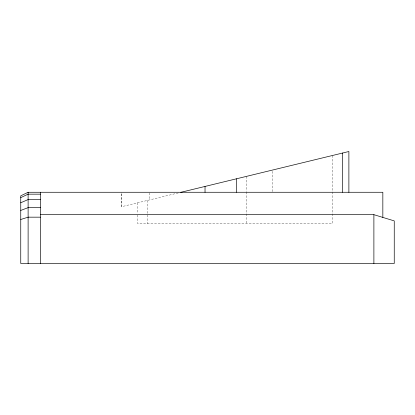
<?xml version="1.0" encoding="UTF-8"?>
<svg xmlns="http://www.w3.org/2000/svg" width="415" height="415" viewBox="0 0 415 415"><rect width="100%" height="100%" fill="white"/><g stroke="black" fill="none" stroke-linecap="round" stroke-linejoin="round"><path stroke-width="0.31" stroke-dasharray="2.08 1.56" d="M121.792 206.649L121.797 192.27M149.307 192.908L149.307 199.968M178.346 192.918L121.564 206.706L121.564 192.27M332.332 155.526L332.332 223.649L137.65 223.649L137.65 214.171M272.411 171.343L272.411 191.631M246.297 176.417L246.297 191.299M246.297 191.943L246.297 223.649M147.678 200.362L147.678 223.649M137.65 202.8L137.65 213.538"/><path stroke-width="0.62" d="M382.838 217.408L382.838 192.27L28.116 192.27L20.75 195.828L20.75 263.494L394.25 263.494L394.25 220.894L373.889 214.68L40.385 214.68M20.75 197.628L28.116 194.163L40.385 194.163M20.75 202.759L28.116 199.563L40.385 199.563M20.75 210.436L28.116 207.64L40.385 207.64M20.75 219.488L28.116 217.169L40.385 217.169M180.717 192.342L348.885 151.506L348.885 192.27M373.889 214.68L373.889 263.494M342.588 153.036L342.588 192.27M236.509 178.792L236.509 192.27M205.031 186.439L205.031 192.27M40.385 192.27L40.385 263.494M28.116 192.27L28.116 263.494"/></g></svg>
